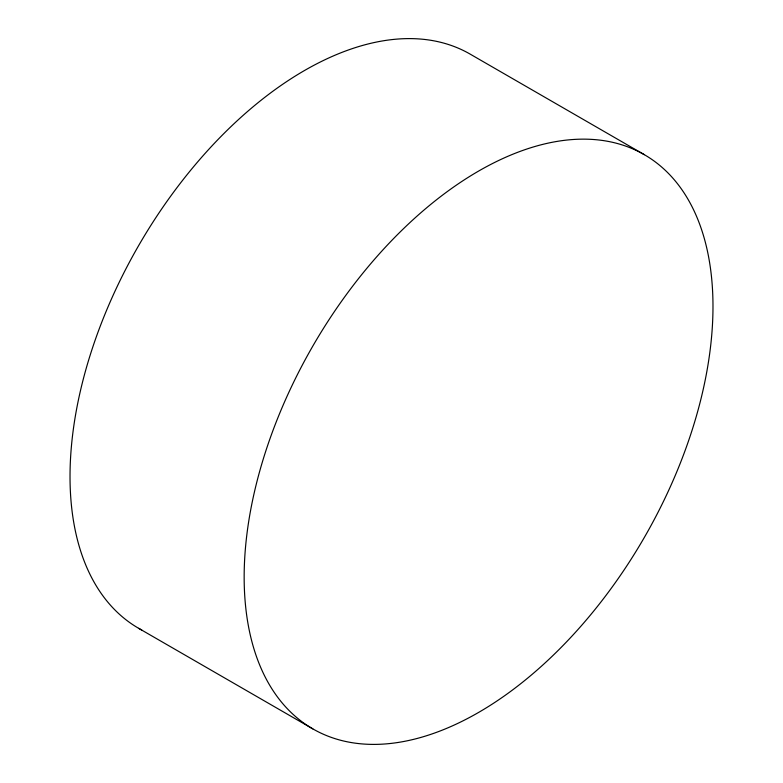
<?xml version="1.0" encoding="UTF-8"?>
<svg xmlns="http://www.w3.org/2000/svg" width="783" height="783" viewBox="0 0 783 783"><rect width="100%" height="100%" fill="white"/><g stroke="black" fill="none" stroke-linecap="round" stroke-linejoin="round"><path stroke-width="1.17" d="M644.321 154.672A331.512 191.395 -60 0 0 252.146 502.441A331.512 191.395 -60 0 0 539.242 668.193A331.512 191.395 -60 0 0 644.321 154.672L470.191 54.135A331.512 191.395 -60 0 0 137.152 248.191A331.512 191.395 -60 0 0 141.782 630.051M138.679 628.328L312.809 728.865"/></g></svg>
